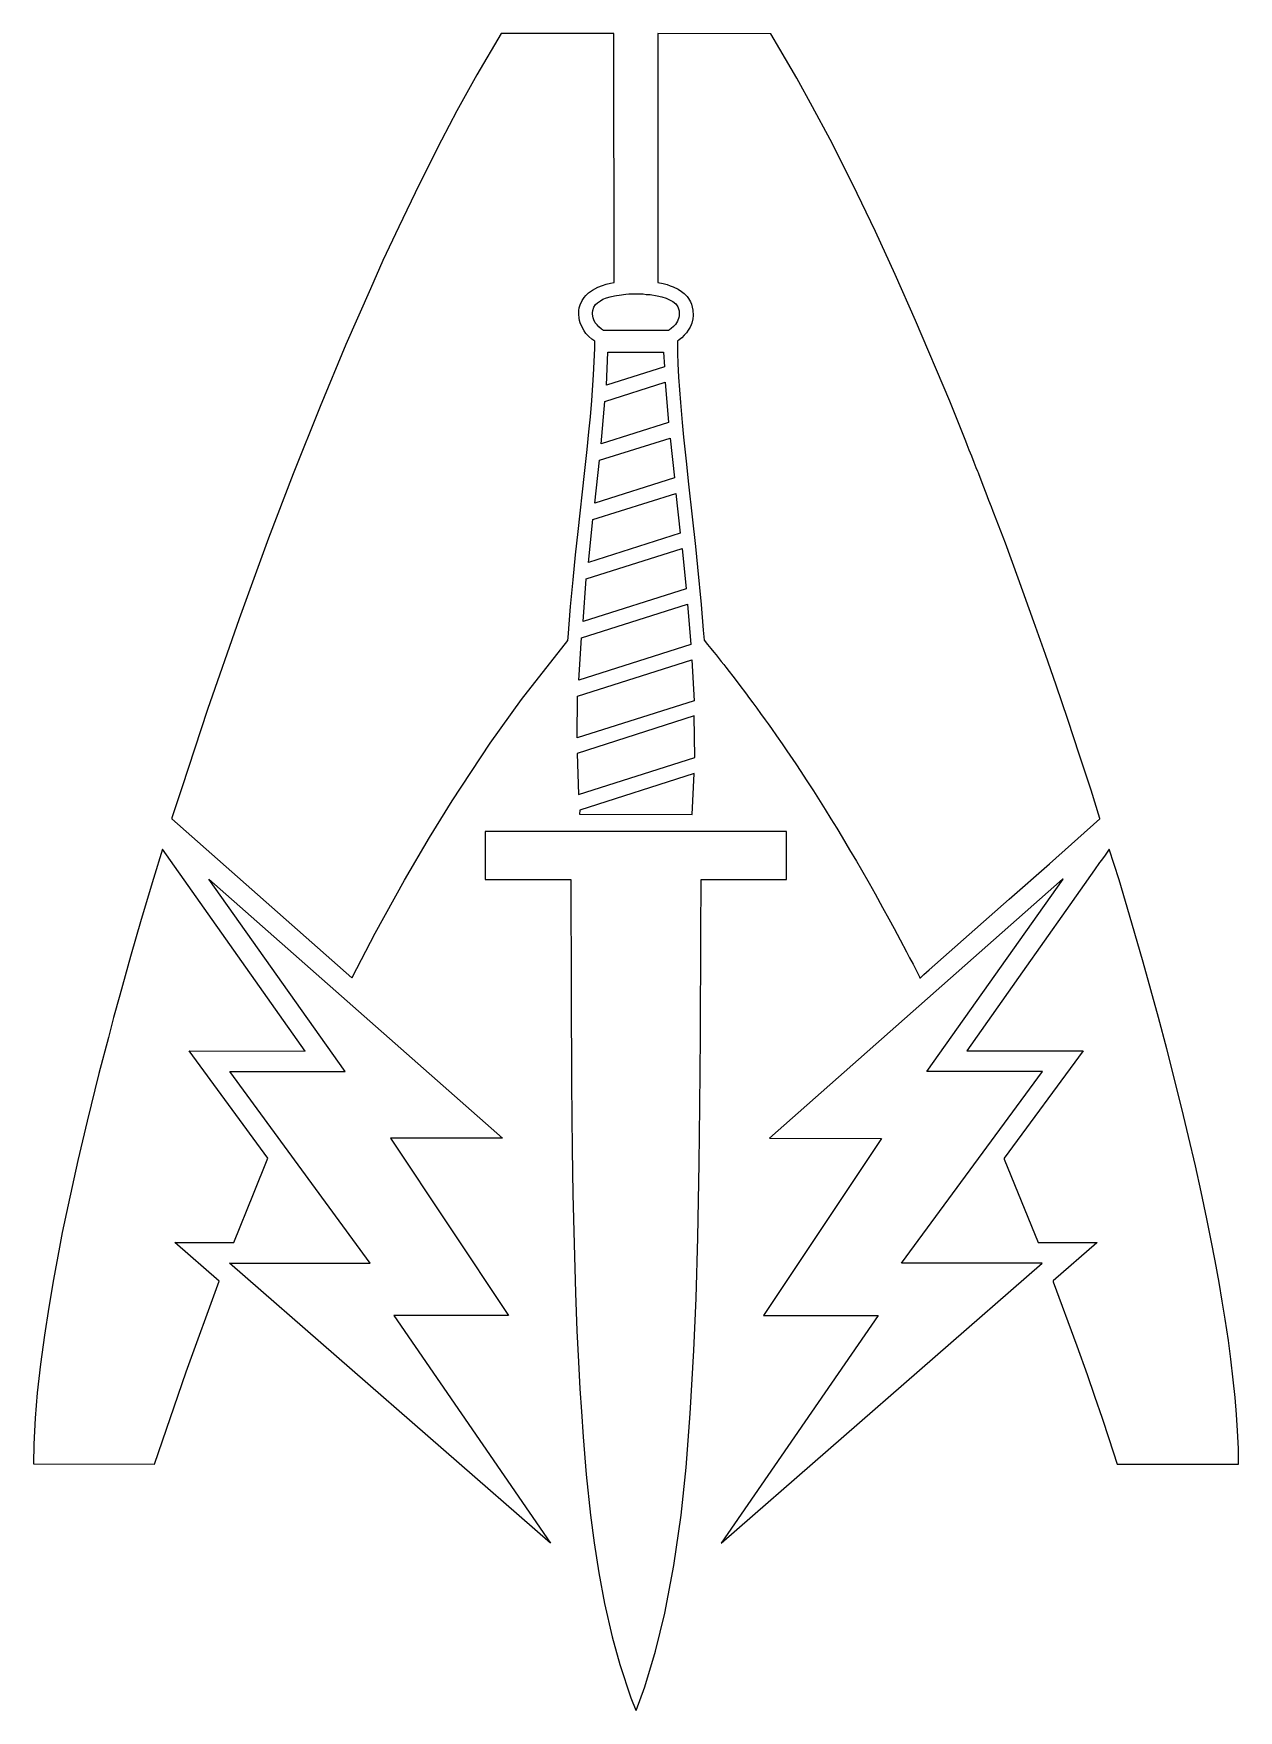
# Model space of a CAD drawing. Extents: x 6 to 83, y 186 to 294.
import ezdxf

# ---------------------------------------------------------------- set-up
doc = ezdxf.new("R2010")
doc.units = 0
doc.layers.add('wireframe', color=7, linetype='CONTINUOUS')

msp = doc.modelspace()

# ---------------------------------------------------------------- linework, layer by layer
at = {"layer": 'wireframe', "color": 7}
for p, q in [((35.925997, 293.727192), (34.360547, 291.085768)), ((43.153533, 293.731603), (35.925997, 293.727192)), ((43.166769, 277.75077), (43.153533, 293.731603)), ((53.229756, 293.718374), (45.98348, 293.727193)), ((45.98348, 293.727193), (45.987883, 277.745258)), ((53.82538, 292.734396), (53.229756, 293.718374)), ((54.907375, 290.860391), (53.82538, 292.734396)), ((34.360547, 291.085768), (33.072908, 288.761845)), ((55.923891, 289.033158), (54.907375, 290.860391)), ((33.072908, 288.761845), (32.08513, 286.887713)), ((57.052955, 286.91845), (55.923891, 289.033158)), ((32.08513, 286.887713), (30.647561, 284.047852)), ((58.481705, 284.089613), (57.052955, 286.91845)), ((30.647561, 284.047852), (29.337872, 281.322643)), ((59.956756, 281.022651), (58.481705, 284.089613)), ((29.337872, 281.322643), (28.323636, 279.14865)), ((61.231168, 278.25555), (59.956756, 281.022651)), ((28.323636, 279.14865), (27.516658, 277.349484)), ((62.536445, 275.307651), (61.231168, 278.25555)), ((27.516658, 277.349484), (25.946797, 273.764379)), ((41.11404, 276.584403), (41.25074, 276.785045)), ((41.25074, 276.785045), (41.365393, 276.919541)), ((41.365393, 276.919541), (41.526347, 277.082701)), ((41.526347, 277.082701), (41.782111, 277.261295)), ((41.782111, 277.261295), (42.128276, 277.448708)), ((42.128276, 277.448708), (42.428137, 277.563361)), ((42.428137, 277.563361), (42.650828, 277.631712)), ((42.448034, 276.670391), (42.679544, 276.760791)), ((42.650828, 277.631712), (42.930846, 277.706677)), ((42.679544, 276.760791), (42.91326, 276.829141)), ((42.91326, 276.829141), (43.204302, 276.890878)), ((42.930846, 277.706677), (43.166769, 277.75077)), ((43.204302, 276.890878), (43.327774, 276.921746)), ((43.327774, 276.921746), (43.497548, 276.941589)), ((43.497548, 276.941589), (43.929701, 276.990096)), ((43.929701, 276.990096), (44.108294, 277.012146)), ((44.108294, 277.012146), (45.029927, 277.014347)), ((45.029927, 277.014347), (45.237183, 276.985684)), ((45.237183, 276.985684), (45.490742, 276.968045)), ((45.490742, 276.968045), (45.947149, 276.895284)), ((45.947149, 276.895284), (46.240395, 276.826934)), ((45.987883, 277.745258), (46.31861, 277.679112)), ((46.240395, 276.826934), (46.524822, 276.734329)), ((46.31861, 277.679112), (46.57217, 277.611864)), ((46.524822, 276.734329), (46.780585, 276.619677)), ((46.57217, 277.611864), (46.780529, 277.54241)), ((46.780529, 277.54241), (46.963533, 277.475162)), ((46.963533, 277.475162), (47.287648, 277.309798)), ((47.287648, 277.309798), (47.494904, 277.171994)), ((47.494904, 277.171994), (47.676805, 277.035292)), ((47.676805, 277.035292), (47.770514, 276.940483)), ((47.770514, 276.940483), (47.862013, 276.852289)), ((47.862013, 276.852289), (47.953515, 276.714485)), ((40.90239, 275.704663), (40.906793, 275.951608)), ((40.926633, 275.453309), (40.90239, 275.704663)), ((40.906793, 275.951608), (40.931036, 276.123587)), ((40.931036, 276.123587), (40.994976, 276.319819)), ((40.994976, 276.319819), (41.11404, 276.584403)), ((41.775504, 275.722301), (41.777762, 275.801676)), ((41.826214, 275.475357), (41.775504, 275.722301)), ((41.777762, 275.801676), (41.799804, 275.956016)), ((41.799804, 275.956016), (41.868155, 276.163273)), ((41.868155, 276.163273), (41.985012, 276.328638)), ((41.985012, 276.328638), (42.09746, 276.441086)), ((42.09746, 276.441086), (42.289284, 276.575582)), ((42.289284, 276.575582), (42.448034, 276.670391)), ((46.780585, 276.619677), (46.937131, 276.531482)), ((46.937131, 276.531482), (47.126748, 276.370528)), ((47.126748, 276.370528), (47.263451, 276.180909)), ((47.263451, 276.180909), (47.351645, 275.929555)), ((47.351645, 275.929555), (47.358249, 275.612055)), ((47.953515, 276.714485), (48.070375, 276.507228)), ((48.070375, 276.507228), (48.139827, 276.346273)), ((48.139827, 276.346273), (48.23243, 275.971447)), ((48.23243, 275.971447), (48.255572, 275.630796)), ((40.950876, 275.309993), (40.926633, 275.453309)), ((40.992769, 275.151243), (40.950876, 275.309993)), ((41.11183, 274.87784), (40.992769, 275.151243)), ((41.246329, 274.648535), (41.11183, 274.87784)), ((41.363186, 274.480965), (41.246329, 274.648535)), ((41.861492, 275.356294), (41.826214, 275.475357)), ((41.958506, 275.166676), (41.861492, 275.356294)), ((42.077569, 275.029975), (41.958506, 275.166676)), ((42.192222, 274.891068), (42.077569, 275.029975)), ((42.353176, 274.752162), (42.192222, 274.891068)), ((42.496492, 274.659558), (42.353176, 274.752162)), ((46.661476, 274.661759), (42.496492, 274.659558)), ((46.727672, 274.708062), (46.661476, 274.661759)), ((46.844529, 274.796257), (46.727672, 274.708062)), ((46.983436, 274.930753), (46.844529, 274.796257)), ((47.104704, 275.052021), (46.983436, 274.930753)), ((47.241404, 275.257073), (47.104704, 275.052021)), ((47.331805, 275.492993), (47.241404, 275.257073)), ((47.358249, 275.612055), (47.331805, 275.492993)), ((47.930364, 274.686013), (47.816815, 274.525058)), ((48.046121, 274.871221), (47.930364, 274.686013)), ((48.116676, 275.032176), (48.046121, 274.871221)), ((48.165182, 275.145727), (48.116676, 275.032176)), ((48.23243, 275.422436), (48.165182, 275.145727)), ((48.255572, 275.630796), (48.23243, 275.422436)), ((64.725872, 270.128432), (62.536445, 275.307651)), ((25.946797, 273.764379), (24.288742, 269.78681)), ((41.548394, 274.271503), (41.363186, 274.480965)), ((41.733603, 274.112753), (41.548394, 274.271503)), ((41.92763, 273.971642), (41.733603, 274.112753)), ((41.848255, 271.810878), (41.92763, 273.513031)), ((41.92763, 273.513031), (41.92763, 273.971642)), ((47.353793, 274.065345), (47.236936, 273.974945)), ((47.236936, 273.974945), (47.236936, 273.595709)), ((47.236936, 273.595709), (47.252374, 273.186707)), ((47.515851, 274.202046), (47.353793, 274.065345)), ((47.677908, 274.363001), (47.515851, 274.202046)), ((47.816815, 274.525058), (47.677908, 274.363001)), ((42.674035, 271.144942), (42.772034, 273.283099)), ((42.772034, 273.283099), (46.353445, 273.274189)), ((46.353445, 273.274189), (46.415808, 272.320928)), ((47.252374, 273.186707), (47.261179, 272.54399)), ((47.261179, 272.54399), (47.309684, 271.667558)), ((41.738011, 270.174871), (41.848255, 271.810878)), ((42.584946, 270.1115), (46.460354, 271.34094)), ((46.415808, 272.320928), (42.674035, 271.144942)), ((46.460354, 271.34094), (46.674168, 268.748427)), ((47.309684, 271.667558), (47.426959, 270.050027)), ((24.288742, 269.78681), (22.56013, 265.460874)), ((41.645408, 269.129767), (41.738011, 270.174871)), ((42.344402, 267.385353), (42.584946, 270.1115)), ((47.426959, 270.050027), (47.53921, 268.765352)), ((65.718058, 267.661194), (64.725872, 270.128432)), ((41.433742, 267.017513), (41.552803, 268.155221)), ((41.552803, 268.155221), (41.645408, 269.129767)), ((46.674168, 268.748427), (42.344402, 267.385353)), ((47.53921, 268.765352), (47.626518, 267.823672)), ((42.237493, 266.334092), (46.781077, 267.759528)), ((46.781077, 267.759528), (47.057254, 265.193742)), ((47.626518, 267.823672), (47.794898, 266.277072)), ((41.2794, 265.491749), (41.433742, 267.017513)), ((41.92568, 263.572307), (42.237493, 266.334092)), ((47.794898, 266.277072), (47.957043, 264.799071)), ((22.56013, 265.460874), (20.97263, 261.320146)), ((40.860478, 261.747893), (41.2794, 265.491749)), ((47.057254, 265.193742), (41.92568, 263.572307)), ((41.800955, 262.521047), (47.146345, 264.204844)), ((47.146345, 264.204844), (47.422522, 261.656874)), ((47.957043, 264.799071), (48.194022, 262.697444)), ((68.302155, 261.009126), (67.563529, 262.93838)), ((40.697317, 260.257407), (40.860478, 261.747893)), ((41.515865, 259.759259), (41.800955, 262.521047)), ((47.422522, 261.656874), (41.515865, 259.759259)), ((48.194022, 262.697444), (48.393581, 260.801611)), ((20.97263, 261.320146), (19.089679, 256.15636)), ((41.382233, 258.716908), (47.538341, 260.659069)), ((47.538341, 260.659069), (47.796701, 258.084372)), ((48.393581, 260.801611), (48.530781, 259.467044)), ((69.128979, 258.766783), (68.302155, 261.009126)), ((40.538567, 258.661088), (40.697317, 260.257407)), ((40.379817, 256.932476), (40.538567, 258.661088)), ((41.177326, 255.98185), (41.382233, 258.716908)), ((48.530781, 259.467044), (48.761523, 257.072309)), ((70.138806, 255.957791), (69.128979, 258.766783)), ((47.796701, 258.084372), (41.177326, 255.98185)), ((40.212247, 254.948101), (40.379817, 256.932476)), ((41.070417, 254.930592), (47.88579, 257.095474)), ((47.88579, 257.095474), (48.108514, 254.494051)), ((48.761523, 257.072309), (48.892485, 255.432166)), ((19.089679, 256.15636), (17.056797, 250.331118)), ((48.892485, 255.432166), (48.961127, 254.775015)), ((70.87964, 253.858763), (70.138806, 255.957791)), ((37.222455, 250.974943), (40.194608, 254.767304)), ((40.194608, 254.767304), (40.212247, 254.948101)), ((40.910056, 252.213351), (41.070417, 254.930592)), ((48.108514, 254.494051), (40.910056, 252.213351)), ((48.961127, 254.775015), (49.176099, 254.503816)), ((49.176099, 254.503816), (49.384461, 254.250259)), ((49.384461, 254.250259), (49.566362, 254.020954)), ((40.829876, 251.188817), (48.16197, 253.514063)), ((48.16197, 253.514063), (48.313422, 250.877004)), ((49.566362, 254.020954), (49.730623, 253.833538)), ((49.730623, 253.833538), (50.050327, 253.417924)), ((50.050327, 253.417924), (50.214589, 253.215076)), ((50.214589, 253.215076), (50.350189, 253.051915)), ((50.350189, 253.051915), (50.559651, 252.774104)), ((71.571965, 251.883208), (70.87964, 253.858763)), ((50.559651, 252.774104), (50.788957, 252.474243)), ((50.788957, 252.474243), (50.947707, 252.269189)), ((50.947707, 252.269189), (51.248668, 251.877829)), ((35.220442, 248.17036), (37.222455, 250.974943)), ((40.79424, 248.507215), (40.829876, 251.188817)), ((48.313422, 250.877004), (40.79424, 248.507215)), ((51.248668, 251.877829), (51.617984, 251.389451)), ((51.617984, 251.389451), (51.871544, 251.045493)), ((51.871544, 251.045493), (52.077696, 250.767679)), ((72.30839, 249.682755), (71.571965, 251.883208)), ((17.056797, 250.331118), (15.398742, 245.304035)), ((48.322332, 249.914832), (40.79424, 247.5005)), ((48.349058, 247.242137), (48.322332, 249.914832)), ((52.077696, 250.767679), (52.329052, 250.423721)), ((52.329052, 250.423721), (52.579304, 250.081967)), ((52.579304, 250.081967), (52.883573, 249.665249)), ((52.883573, 249.665249), (53.069885, 249.408384)), ((53.069885, 249.408384), (53.277141, 249.105215)), ((53.277141, 249.105215), (53.599052, 248.647705)), ((73.069066, 247.40293), (72.30839, 249.682755)), ((32.773047, 244.457374), (35.220442, 248.17036)), ((53.599052, 248.647705), (53.965057, 248.12405)), ((53.965057, 248.12405), (54.266022, 247.684181)), ((54.266022, 247.684181), (54.840389, 246.830899)), ((40.79424, 247.5005), (40.892239, 244.872348)), ((40.892239, 244.872348), (48.349058, 247.242137)), ((54.840389, 246.830899), (55.165605, 246.348037)), ((73.805488, 245.153972), (73.069066, 247.40293)), ((48.32234, 246.217594), (40.972418, 243.865633)), ((48.179795, 243.589444), (48.32234, 246.217594)), ((55.165605, 246.348037), (55.510667, 245.816663)), ((55.510667, 245.816663), (55.972586, 245.105596)), ((15.398742, 245.304035), (14.772561, 243.368165)), ((31.322247, 242.120221), (32.773047, 244.457374)), ((55.972586, 245.105596), (56.733262, 243.902844)), ((74.380959, 243.337166), (73.805488, 245.153972)), ((14.772561, 243.368165), (14.76815, 243.31084)), ((40.972418, 243.865633), (40.95461, 243.598363)), ((40.95461, 243.598363), (48.179795, 243.589444)), ((56.733262, 243.902844), (57.097064, 243.307533)), ((14.76815, 243.31084), (26.321622, 233.102332)), ((54.248375, 242.499457), (34.885311, 242.486221)), ((34.885311, 242.486221), (34.894116, 239.417054)), ((54.243972, 239.421471), (54.248375, 242.499457)), ((57.097064, 243.307533), (57.469684, 242.708911)), ((57.469684, 242.708911), (57.813643, 242.133443)), ((71.134199, 240.42908), (74.380959, 243.301888)), ((74.380959, 243.301888), (74.380959, 243.337166)), ((14.168848, 241.369332), (13.576401, 239.479736)), ((23.329957, 228.397851), (14.168848, 241.369332)), ((29.708289, 239.364143), (31.322247, 242.120221)), ((57.813643, 242.133443), (58.297612, 241.324258)), ((58.297612, 241.324258), (58.735276, 240.587836)), ((74.978508, 241.369459), (74.702899, 240.9803)), ((75.602544, 239.38619), (74.978508, 241.369459)), ((58.735276, 240.587836), (59.056084, 240.035519)), ((68.550815, 238.149718), (71.134199, 240.42908)), ((74.355633, 240.495231), (74.028213, 240.036619)), ((74.473593, 240.657288), (74.355633, 240.495231)), ((74.702899, 240.9803), (74.473593, 240.657288)), ((13.576401, 239.479736), (12.790629, 236.848022)), ((17.14752, 239.441624), (36.001206, 222.80034)), ((25.893963, 227.085569), (17.14752, 239.441624)), ((27.825339, 235.964249), (29.708289, 239.364143)), ((34.894116, 239.417054), (40.38863, 239.412652)), ((40.38863, 239.412652), (40.4195, 232.180707)), ((48.73623, 235.898116), (48.753869, 239.412666)), ((48.753869, 239.412666), (54.243972, 239.421471)), ((71.979025, 239.438966), (53.159908, 222.798097)), ((59.056084, 240.035519), (59.544461, 239.180033)), ((59.544461, 239.180033), (59.935821, 238.49432)), ((63.264079, 227.078575), (72.013547, 239.440095)), ((72.013547, 239.440095), (71.979025, 239.438966)), ((74.028213, 240.036619), (72.188163, 237.421763)), ((76.425735, 236.604806), (75.602544, 239.38619)), ((59.935821, 238.49432), (60.418686, 237.615683)), ((63.412113, 233.611258), (68.550815, 238.149718)), ((60.418686, 237.615683), (60.826585, 236.881465)), ((60.826585, 236.881465), (61.155112, 236.276231)), ((72.188163, 237.421763), (69.413016, 233.483546)), ((12.790629, 236.848022), (12.110873, 234.478233)), ((26.343672, 233.115568), (27.825339, 235.964249)), ((48.718591, 229.301171), (48.73623, 235.898116)), ((61.155112, 236.276231), (61.546475, 235.543114)), ((77.146026, 234.11341), (76.425735, 236.604806)), ((61.546475, 235.543114), (61.957512, 234.765103)), ((61.957512, 234.765103), (62.1446, 234.392485)), ((12.110873, 234.478233), (11.418645, 231.977482)), ((62.1446, 234.392485), (62.375342, 233.973095)), ((62.375342, 233.973095), (62.63259, 233.467956)), ((78.13136, 230.552488), (77.146026, 234.11341)), ((26.321622, 233.102332), (26.343672, 233.115568)), ((62.63259, 233.467956), (62.788498, 233.168615)), ((62.788498, 233.168615), (62.816551, 233.098457)), ((62.816551, 233.098457), (62.843052, 233.096764)), ((62.843052, 233.096764), (63.067559, 233.311916)), ((63.067559, 233.311916), (63.412113, 233.611258)), ((69.413016, 233.483546), (65.827148, 228.404088)), ((11.418645, 231.977482), (11.019523, 230.549369)), ((40.4195, 232.180707), (40.441541, 226.302546)), ((11.019523, 230.549369), (10.688999, 229.264694)), ((78.664562, 228.547522), (78.13136, 230.552488)), ((10.688999, 229.264694), (10.077843, 226.963505)), ((20.935222, 221.512989), (15.877592, 228.404088)), ((15.877592, 228.404088), (23.329957, 228.397851)), ((48.687722, 224.856171), (48.718591, 229.301171)), ((65.827148, 228.404088), (73.310694, 228.407193)), ((73.310694, 228.407193), (68.22812, 221.516094)), ((79.126049, 226.77018), (78.664562, 228.547522)), ((10.077843, 226.963505), (9.313333, 223.894832)), ((18.477233, 227.07665), (25.893963, 227.085569)), ((27.502035, 214.782252), (18.477233, 227.07665)), ((40.441541, 226.302546), (40.485639, 222.091263)), ((61.636893, 214.782065), (70.683436, 227.078575)), ((70.683436, 227.078575), (63.264079, 227.078575)), ((79.743441, 224.253836), (79.126049, 226.77018)), ((48.643625, 221.178463), (48.687722, 224.856171)), ((80.067729, 222.916153), (79.743441, 224.253836)), ((9.313333, 223.894832), (8.713611, 221.368063)), ((80.507386, 221.032794), (80.067729, 222.916153)), ((36.001206, 222.80034), (28.798291, 222.795881)), ((28.798291, 222.795881), (36.388746, 211.428018)), ((40.485639, 222.091263), (40.529736, 219.211713)), ((60.345947, 222.784663), (52.764532, 211.419707)), ((53.159908, 222.798097), (60.345947, 222.784663)), ((8.713611, 221.368063), (8.105069, 218.528201)), ((20.006015, 219.230509), (20.935222, 221.512989)), ((48.55543, 216.424782), (48.643625, 221.178463)), ((68.22812, 221.516094), (68.225015, 221.447494)), ((68.225015, 221.447494), (70.417072, 216.099877)), ((80.878446, 219.352113), (80.507386, 221.032794)), ((18.739115, 216.102854), (20.006015, 219.230509)), ((40.529736, 219.211713), (40.604702, 216.027893)), ((81.243269, 217.624661), (80.878446, 219.352113)), ((8.105069, 218.528201), (7.725833, 216.737854)), ((81.527021, 216.243325), (81.243269, 217.624661)), ((7.725833, 216.737854), (7.545035, 215.816221)), ((48.440777, 212.539818), (48.55543, 216.424782)), ((7.545035, 215.816221), (7.156979, 213.721604)), ((14.960857, 216.099891), (18.739115, 216.102854)), ((17.797639, 213.62459), (14.960857, 216.099891)), ((40.604702, 216.027893), (40.692897, 212.870532)), ((70.417072, 216.099877), (74.174435, 216.096744)), ((74.174435, 216.074928), (71.380579, 213.649014)), ((74.174435, 216.096744), (74.174435, 216.074928)), ((81.776471, 214.927466), (81.527021, 216.243325)), ((39.088167, 196.808376), (18.468324, 214.782252)), ((18.468324, 214.782252), (27.502035, 214.782252)), ((50.046218, 196.792318), (70.674617, 214.784323)), ((70.674617, 214.784323), (61.636893, 214.782065)), ((82.032159, 213.539893), (81.776471, 214.927466)), ((7.156979, 213.721604), (6.861528, 211.957715)), ((15.680972, 207.803757), (17.797639, 213.62459)), ((71.380579, 213.649014), (71.380579, 213.586651)), ((71.380579, 213.586651), (72.902233, 209.464463)), ((82.237955, 212.342525), (82.032159, 213.539893)), ((40.692897, 212.870532), (40.781091, 210.436365)), ((48.299666, 209.170791), (48.440777, 212.539818)), ((82.421928, 211.191931), (82.237955, 212.342525)), ((6.861528, 211.957715), (6.579306, 210.162957)), ((36.388746, 211.428018), (29.029925, 211.428018)), ((29.029925, 211.428018), (39.088167, 196.808376)), ((60.124061, 211.419534), (50.046218, 196.792318)), ((52.764532, 211.419707), (60.124061, 211.419534)), ((82.633961, 209.810591), (82.421928, 211.191931)), ((6.579306, 210.162957), (6.323542, 208.288826)), ((40.781091, 210.436365), (40.878105, 208.434351)), ((48.065952, 205.135893), (48.299666, 209.170791)), ((72.902233, 209.464463), (73.550805, 207.634113)), ((82.786751, 208.610105), (82.633961, 209.810591)), ((6.323542, 208.288826), (6.116285, 206.449971)), ((40.878105, 208.434351), (40.9663, 206.718971)), ((82.945774, 207.278657), (82.786751, 208.610105)), ((13.651236, 201.881151), (15.680972, 207.803757)), ((73.550805, 207.634113), (74.037238, 206.230947)), ((83.070502, 206.156127), (82.945774, 207.278657)), ((6.116285, 206.449971), (5.975174, 204.827193)), ((40.9663, 206.718971), (41.067722, 205.246124)), ((74.037238, 206.230947), (74.514312, 204.830901)), ((83.157811, 205.061658), (83.070502, 206.156127)), ((5.975174, 204.827193), (5.891389, 203.14709)), ((41.067722, 205.246124), (41.177966, 203.632165)), ((47.79255, 201.652213), (48.065952, 205.135893)), ((74.514312, 204.830901), (74.950853, 203.511925)), ((83.220173, 204.007724), (83.157811, 205.061658)), ((41.177966, 203.632165), (41.380814, 201.215638)), ((74.950853, 203.511925), (75.493412, 201.884253)), ((83.270062, 202.878957), (83.220173, 204.007724)), ((5.891389, 203.14709), (5.878161, 201.890318)), ((83.276299, 201.881149), (83.270062, 202.878957)), ((5.878161, 201.890318), (13.651236, 201.881151)), ((47.470639, 198.609504), (47.79255, 201.652213)), ((75.493412, 201.884253), (83.276299, 201.881149)), ((41.380814, 201.215638), (41.663036, 198.596263)), ((41.663036, 198.596263), (41.89675, 196.832374)), ((47.012027, 195.36836), (47.470639, 198.609504)), ((41.89675, 196.832374), (42.192202, 194.896504)), ((42.192202, 194.896504), (42.558208, 192.920949)), ((46.434355, 192.316832), (47.012027, 195.36836)), ((42.558208, 192.920949), (43.047689, 190.777824)), ((45.834633, 189.860616), (46.434355, 192.316832)), ((43.047689, 190.777824), (43.528347, 189.005115)), ((45.146716, 187.585199), (45.834633, 189.860616)), ((43.528347, 189.005115), (44.242722, 186.86199)), ((44.5955, 186.059435), (45.146716, 187.585199)), ((44.242722, 186.86199), (44.564633, 186.06824)), ((44.564633, 186.06824), (44.5955, 186.059435))]:
    msp.add_line(p, q, dxfattribs=at)
for points in [[(66.566931, 265.518069), (66.558126, 265.518069), (65.718058, 267.661194), (65.718058, 267.661194)], [(67.563529, 262.93838), (67.563529, 262.93838), (66.575751, 265.518069), (66.566931, 265.518069)]]:
    msp.add_open_spline(points, degree=3, dxfattribs=at)

doc.saveas('drawing.dxf')
